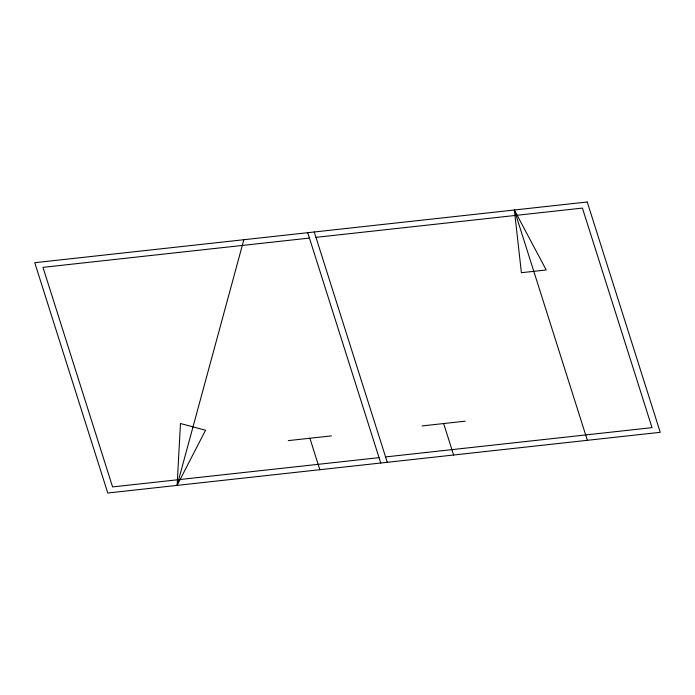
<?xml version="1.0" encoding="UTF-8"?>
<svg xmlns="http://www.w3.org/2000/svg" width="695" height="695" viewBox="0 0 695 695"><rect width="100%" height="100%" fill="white"/><g stroke="black" fill="none" stroke-linecap="round" stroke-linejoin="round"><path stroke-width="1.04" d="M177.112 485.388L180.465 423.516L205.555 430.222L177.112 485.388L243.849 239.723M309.431 238.072L42.977 267.349L112.581 486.917L379.044 457.64M315.956 237.36L582.419 208.083L652.023 427.651L385.569 456.928M288.321 440.613L331.454 435.878M422.082 425.922L465.207 421.179M514.361 210.003L546.218 269.973L521.398 272.701L514.361 210.003L587.379 440.317M443.645 423.55L453.618 455.008M314.253 231.982L387.271 462.297M307.729 232.703L380.747 463.018M309.883 438.25L319.856 469.707M587.232 201.993L34.75 262.693L107.768 493.007L660.25 432.307L587.232 201.993"/></g></svg>
